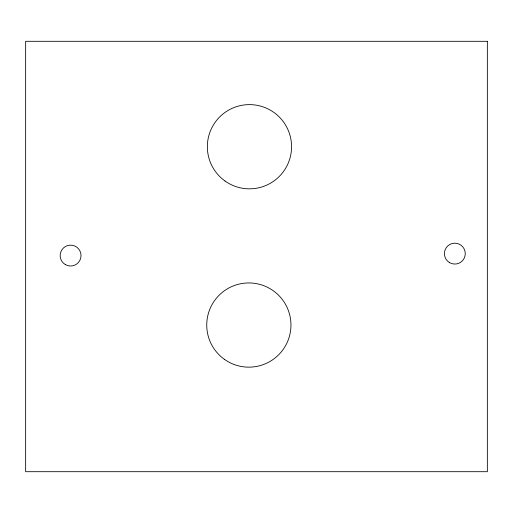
<?xml version="1.0" encoding="UTF-8"?>
<svg xmlns="http://www.w3.org/2000/svg" width="513" height="513" viewBox="0 0 513 513"><rect width="100%" height="100%" fill="white"/><g stroke="black" fill="none" stroke-linecap="round" stroke-linejoin="round"><path stroke-width="0.77" d="M487.35 41.303L25.65 41.303L25.65 471.697L487.35 471.697L487.35 41.303M224.995 180.999A42.111 42.111 0 0 0 291.371 150.771A42.111 42.111 0 0 0 232.004 108.403A42.111 42.111 0 0 0 224.995 180.999M224.386 359.324A42.111 42.111 0 0 0 290.762 329.096A42.111 42.111 0 0 0 231.395 286.729A42.111 42.111 0 0 0 224.386 359.324M449.625 262.662A10.433 10.433 0 0 0 465.272 253.621A10.433 10.433 0 0 0 449.625 244.586A10.433 10.433 0 0 0 449.625 262.662M65.375 264.612A10.433 10.433 0 0 0 81.028 255.577A10.433 10.433 0 0 0 65.375 246.541A10.433 10.433 0 0 0 65.375 264.612"/></g></svg>
